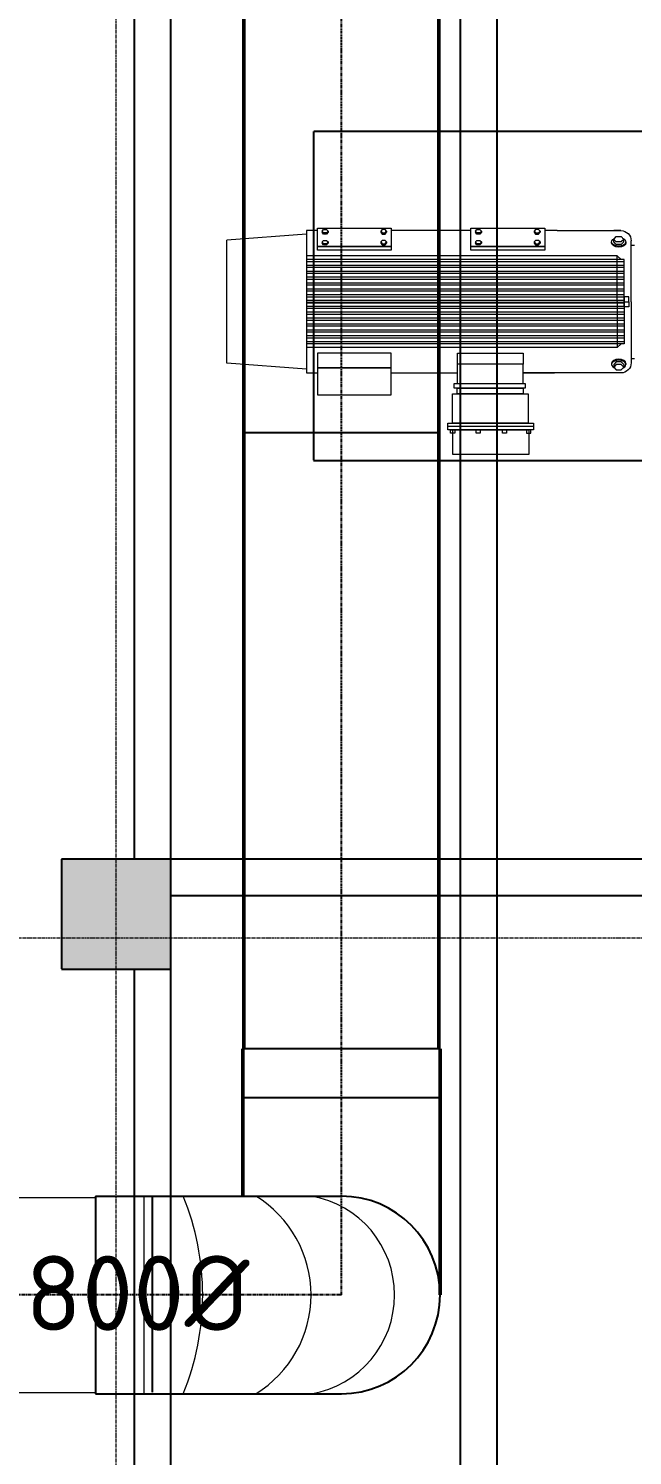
# Model space of a CAD drawing. Header units: inches. Extents: x 86328 to 235202, y 68629 to 184293.
# Drawn here: x 186141 to 188622, y 125070 to 130923 of the extents above; entities that cross this region are included whole.
import ezdxf

# ---------------------------------------------------------------- set-up
doc = ezdxf.new("R2010")
doc.units = ezdxf.units.IN
doc.header["$MEASUREMENT"] = 0
for name, pattern in [('CENTER', [2, 1.25, -0.25, 0.25, -0.25]), ('HIDDEN', [0.375, 0.25, -0.125]), ('PHANTOM2', [1.25, 0.625, -0.125, 0.125, -0.125, 0.125, -0.125])]:
    doc.linetypes.add(name, pattern=pattern)
doc.layers.add('.5', color=8, linetype='Continuous', lineweight=0)
doc.layers.add('DIM', color=251, linetype='Continuous', lineweight=0)
for name, color, linetype in [('2', 2, 'HIDDEN'), ('M-HVAC-EQPM-NEW', 5, 'Continuous'), ('pipes', 2, 'Continuous'), ('steel elbow 90deg', 3, 'Continuous'), ('text', 3, 'Continuous')]:
    doc.layers.add(name, color=color, linetype=linetype)
doc.styles.add('ISO', font='isocpeur.ttf')

# ---------------------------------------------------------------- blocks, each defined once
blk = doc.blocks.new('SPS')
at = {"layer": 'DIM', "color": 5, "linetype": 'HIDDEN', "lineweight": 25, "ltscale": 10}
for p, q in [((249861.7, 207576.3), (252861.7, 207576.3)), ((252861.7, 207576.3), (252861.7, 206226.6)), ((252861.7, 206226.6), (249861.7, 206226.6))]:
    blk.add_line(p, q, dxfattribs=at)
at = {"layer": 'DIM', "color": 5, "linetype": 'Continuous'}
for p, q in [((251598.6, 207169.2), (251627.7, 207169.2)), ((251861.1, 207169.2), (251598.6, 207169.2)), ((251861.1, 207169.2), (251911.7, 207169.2)), ((252215, 207179.8), (251911.7, 207179.8)), ((251911.7, 207179.8), (251911.7, 207103.7)), ((251930.8, 207167.3), (251936.9, 207173.7)), ((251930.8, 207167.3), (251930.8, 207162.5)), ((251936.9, 207159.9), (251930.8, 207167.3)), ((251936.9, 207155.1), (251930.8, 207162.5)), ((251936.9, 207173.7), (251949.1, 207173.7)), ((251949.1, 207159.9), (251936.9, 207159.9)), ((251949.1, 207155.1), (251936.9, 207155.1)), ((251949.1, 207173.7), (251955.2, 207167.3)), ((251955.2, 207167.3), (251949.1, 207159.9)), ((251955.2, 207162.5), (251949.1, 207155.1)), ((251955.2, 207167.3), (251955.2, 207162.5)), ((252177.6, 207173.7), (252171.5, 207167.3)), ((252171.5, 207167.3), (252171.5, 207162.5)), ((252171.5, 207167.3), (252177.6, 207159.9)), ((252171.5, 207162.5), (252177.6, 207155.1)), ((252189.8, 207173.7), (252177.6, 207173.7)), ((252177.6, 207159.9), (252189.8, 207159.9)), ((252177.6, 207155.1), (252189.8, 207155.1)), ((252195.9, 207167.3), (252189.8, 207173.7)), ((252189.8, 207159.9), (252195.9, 207167.3)), ((252189.8, 207155.1), (252195.9, 207162.5)), ((252195.9, 207167.3), (252195.9, 207162.5)), ((252215, 207103.7), (252215, 207179.8)), ((252215, 207169.2), (252541.6, 207169.2)), ((252844.9, 207179.8), (252541.6, 207179.8)), ((252541.6, 207179.8), (252541.6, 207103.7)), ((252560.7, 207167.3), (252566.8, 207173.7)), ((252560.7, 207167.3), (252560.7, 207162.5)), ((252566.8, 207159.9), (252560.7, 207167.3)), ((252566.8, 207155.1), (252560.7, 207162.5)), ((252566.8, 207173.7), (252579, 207173.7)), ((252579, 207159.9), (252566.8, 207159.9)), ((252579, 207155.1), (252566.8, 207155.1)), ((252579, 207173.7), (252585.1, 207167.3)), ((252585.1, 207167.3), (252579, 207159.9)), ((252585.1, 207162.5), (252579, 207155.1)), ((252585.1, 207167.3), (252585.1, 207162.5)), ((252807.6, 207173.7), (252801.5, 207167.3)), ((252801.5, 207167.3), (252801.5, 207162.5)), ((252801.5, 207167.3), (252807.6, 207159.9)), ((252801.5, 207162.5), (252807.6, 207155.1)), ((252819.7, 207173.7), (252807.6, 207173.7)), ((252807.6, 207159.9), (252819.7, 207159.9)), ((252807.6, 207155.1), (252819.7, 207155.1)), ((252825.8, 207167.3), (252819.7, 207173.7)), ((252819.7, 207159.9), (252825.8, 207167.3)), ((252819.7, 207155.1), (252825.8, 207162.5)), ((252825.8, 207167.3), (252825.8, 207162.5)), ((252844.9, 207103.7), (252844.9, 207179.8)), ((252844.9, 207169.2), (252890.1, 207169.2)), ((252890.1, 207169.2), (252890.1, 206585.7)), ((252890.1, 207154.2), (253216.9, 207129.6)), ((251556.7, 207110.1), (251543.1, 207110.1)), ((251556.7, 207121.6), (251556.7, 207127.3)), ((251556.7, 207110.1), (251556.7, 207121.6)), ((251556.7, 206877.4), (251556.7, 207110.1)), ((251578, 207118.9), (251578, 207122.8)), ((251597.2, 207144.8), (251586.8, 207133.5)), ((251586.8, 207122.8), (251586.8, 207133.5)), ((251586.8, 207133.5), (251597.2, 207123.1)), ((251586.8, 207122.8), (251586.8, 207122.8)), ((251586.8, 207122.8), (251597.2, 207112.4)), ((251617.9, 207144.8), (251597.2, 207144.8)), ((251597.2, 207123.1), (251617.9, 207123.1)), ((251597.2, 207112.4), (251617.9, 207112.4)), ((251628.3, 207133.5), (251617.9, 207144.8)), ((251617.9, 207123.1), (251628.3, 207133.5)), ((251617.9, 207112.4), (251628.3, 207122.8)), ((251628.3, 207122.8), (251628.3, 207133.5)), ((251628.3, 207122.8), (251628.3, 207122.8)), ((251637, 207118.9), (251637, 207122.8)), ((251911.7, 207103.7), (252215, 207103.7)), ((252215, 207103.7), (251911.7, 207103.7)), ((251911.7, 207103.7), (251911.7, 207088.7)), ((251930.8, 207123), (251936.9, 207129.4)), ((251930.8, 207123), (251930.8, 207118.3)), ((251936.9, 207115.7), (251930.8, 207123)), ((251936.9, 207110.9), (251930.8, 207118.3)), ((251936.9, 207129.4), (251949.1, 207129.4)), ((251949.1, 207115.7), (251936.9, 207115.7)), ((251949.1, 207110.9), (251936.9, 207110.9)), ((251949.1, 207129.4), (251955.2, 207123)), ((251955.2, 207123), (251949.1, 207115.7)), ((251955.2, 207118.3), (251949.1, 207110.9)), ((251955.2, 207123), (251955.2, 207118.3)), ((252177.6, 207129.4), (252171.5, 207123)), ((252171.5, 207123), (252171.5, 207118.3)), ((252171.5, 207123), (252177.6, 207115.7)), ((252171.5, 207118.3), (252177.6, 207110.9)), ((252189.8, 207129.4), (252177.6, 207129.4)), ((252177.6, 207115.7), (252189.8, 207115.7)), ((252177.6, 207110.9), (252189.8, 207110.9)), ((252195.9, 207123), (252189.8, 207129.4)), ((252189.8, 207115.7), (252195.9, 207123)), ((252189.8, 207110.9), (252195.9, 207118.3)), ((252195.9, 207123), (252195.9, 207118.3)), ((252215, 207088.7), (252215, 207103.7)), ((252541.6, 207103.7), (252844.9, 207103.7)), ((252844.9, 207103.7), (252541.6, 207103.7)), ((252541.6, 207103.7), (252541.6, 207088.7)), ((252560.7, 207123), (252566.8, 207129.4)), ((252560.7, 207123), (252560.7, 207118.3)), ((252566.8, 207115.7), (252560.7, 207123)), ((252566.8, 207110.9), (252560.7, 207118.3)), ((252566.8, 207129.4), (252579, 207129.4)), ((252579, 207115.7), (252566.8, 207115.7)), ((252579, 207110.9), (252566.8, 207110.9)), ((252579, 207129.4), (252585.1, 207123)), ((252585.1, 207123), (252579, 207115.7)), ((252585.1, 207118.3), (252579, 207110.9)), ((252585.1, 207123), (252585.1, 207118.3)), ((252807.6, 207129.4), (252801.5, 207123)), ((252801.5, 207123), (252801.5, 207118.3)), ((252801.5, 207123), (252807.6, 207115.7)), ((252801.5, 207118.3), (252807.6, 207110.9)), ((252819.7, 207129.4), (252807.6, 207129.4)), ((252807.6, 207115.7), (252819.7, 207115.7)), ((252807.6, 207110.9), (252819.7, 207110.9)), ((252825.8, 207123), (252819.7, 207129.4)), ((252819.7, 207115.7), (252825.8, 207123)), ((252819.7, 207110.9), (252825.8, 207118.3)), ((252825.8, 207123), (252825.8, 207118.3)), ((252844.9, 207088.7), (252844.9, 207103.7)), ((253216.9, 206625.3), (253216.9, 207129.6)), ((251585, 206877.4), (251585, 207050.6)), ((251585, 207050.6), (252890.1, 207050.6)), ((251585, 207041.7), (252890.1, 207041.7)), ((251613.8, 207065.5), (251597.5, 207050.6)), ((251613.8, 206878.1), (251613.8, 207065.5)), ((251613.8, 207065.5), (252890.1, 207065.5)), ((251911.7, 207088.7), (252215, 207088.7)), ((252541.6, 207088.7), (252844.9, 207088.7)), ((251585, 207026.4), (252890.1, 207026.4)), ((251585, 207017.5), (252890.1, 207017.5)), ((251585, 207002.2), (252890.1, 207002.2)), ((251585, 206993.3), (252890.1, 206993.3)), ((251585, 206978), (252890.1, 206978)), ((251585, 206969.1), (252890.1, 206969.1)), ((251585, 206953.8), (252890.1, 206953.8)), ((251585, 206944.9), (252890.1, 206944.9)), ((251585, 206929.6), (252890.1, 206929.6)), ((251585, 206920.7), (252890.1, 206920.7)), ((251556.7, 206877.4), (251556.7, 206644.8)), ((251566.5, 206877.4), (251566.5, 206897.7)), ((251566.5, 206897.7), (251585, 206897.7)), ((251566.5, 206877.4), (251566.5, 206897.7)), ((251566.5, 206897.7), (251585, 206897.7)), ((251585, 206877.4), (251566.5, 206877.4)), ((251566.5, 206877.4), (251566.5, 206857.2)), ((251585, 206877.4), (251566.5, 206877.4)), ((251585, 206877.4), (251566.5, 206877.4)), ((251585, 206877.4), (251566.5, 206877.4)), ((251566.5, 206877.4), (251566.5, 206857.2)), ((251585, 206905.4), (252890.1, 206905.4)), ((251585, 206897.7), (251585, 206877.4)), ((251585, 206897.7), (251585, 206877.4)), ((251585, 206896.5), (252890.1, 206896.5)), ((251585, 206882.5), (252890.1, 206882.5)), ((251585, 206881.2), (252890.1, 206881.2)), ((251585, 206877.4), (251585, 206704.3)), ((251585, 206857.2), (251585, 206877.4)), ((251585, 206857.2), (251585, 206877.4)), ((251585, 206873.6), (252890.1, 206873.6)), ((251585, 206872.3), (252890.1, 206872.3)), ((251613.8, 206876.8), (251613.8, 206689.4)), ((251566.5, 206857.2), (251585, 206857.2)), ((251566.5, 206857.2), (251585, 206857.2)), ((251585, 206858.3), (252890.1, 206858.3)), ((251585, 206849.5), (252890.1, 206849.5)), ((251585, 206834.2), (252890.1, 206834.2)), ((251585, 206825.3), (252890.1, 206825.3)), ((251585, 206810), (252890.1, 206810)), ((251585, 206801.1), (252890.1, 206801.1)), ((251585, 206785.8), (252890.1, 206785.8)), ((251585, 206776.9), (252890.1, 206776.9)), ((251585, 206761.6), (252890.1, 206761.6)), ((251585, 206752.7), (252890.1, 206752.7)), ((251585, 206737.4), (252890.1, 206737.4)), ((251585, 206728.5), (252890.1, 206728.5)), ((251585, 206713.2), (252890.1, 206713.2)), ((251585, 206704.3), (252890.1, 206704.3)), ((251613.8, 206689.4), (251597.5, 206704.3)), ((251613.8, 206689.4), (252890.1, 206689.4)), ((251556.7, 206644.8), (251543.1, 206644.8)), ((251556.7, 206644.8), (251556.7, 206633.3)), ((251556.7, 206633.3), (251556.7, 206627.5)), ((251586.8, 206620.3), (251597.2, 206630.7)), ((251597.2, 206630.7), (251617.9, 206630.7)), ((251613.8, 206641), (251613.8, 206641)), ((251617.9, 206630.7), (251628.3, 206620.3)), ((252270.4, 206666.2), (252000, 206666.2)), ((252000, 206666.2), (252000, 206622.1)), ((252270.4, 206622.1), (252270.4, 206666.2)), ((252541.6, 206606.5), (252541.6, 206666.2)), ((252541.6, 206666.2), (252844.9, 206666.2)), ((252844.9, 206666.2), (252844.9, 206606.5)), ((251578, 206624.1), (251578, 206620.3)), ((251586.8, 206620.3), (251586.8, 206609.6)), ((251586.8, 206620.3), (251586.8, 206620.3)), ((251586.8, 206609.6), (251597.2, 206620)), ((251597.2, 206598.2), (251586.8, 206609.6)), ((251597.2, 206620), (251617.9, 206620)), ((251617.9, 206598.2), (251597.2, 206598.2)), ((251598.6, 206585.7), (251627.7, 206585.7)), ((251617.9, 206620), (251628.3, 206609.6)), ((251628.3, 206609.6), (251617.9, 206598.2)), ((251626.8, 206585.7), (252000, 206585.7)), ((251628.3, 206620.3), (251628.3, 206609.6)), ((251628.3, 206620.3), (251628.3, 206620.2)), ((251637, 206624.1), (251637, 206620.3)), ((252000, 206585.7), (251871, 206585.7)), ((252000, 206622.1), (252271.3, 206622.1)), ((252000, 206541.7), (252000, 206622.1)), ((252000, 206622.1), (252270.4, 206622.1)), ((252271.3, 206622.1), (252271.3, 206541.7)), ((252541.6, 206585.7), (252271.3, 206585.7)), ((252541.6, 206495.4), (252541.6, 206606.5)), ((252541.6, 206606.5), (252844.9, 206606.5)), ((252844.9, 206606.5), (252541.6, 206606.5)), ((252844.9, 206606.5), (252844.9, 206495.4)), ((252890.1, 206585.7), (252844.9, 206585.7)), ((252890.1, 206600.7), (253216.9, 206625.3)), ((252284, 206541.7), (251992.3, 206541.7)), ((251992.3, 206541.7), (251992.3, 206523)), ((251992.3, 206523), (252284, 206523)), ((252271.3, 206541.7), (252000, 206541.7)), ((252271.3, 206523), (252000, 206523)), ((252000, 206523), (252000, 206499.3)), ((252271.3, 206499.3), (252271.3, 206523)), ((252284, 206523), (252284, 206541.7)), ((252289.9, 206499.3), (251979.6, 206499.3)), ((251979.6, 206499.3), (251979.6, 206379.8)), ((252000, 206499.3), (252271.3, 206499.3)), ((252289.9, 206379.8), (252289.9, 206499.3)), ((252844.9, 206495.4), (252541.6, 206495.4)), ((252309.4, 206379.8), (251957.6, 206379.8)), ((251957.6, 206379.8), (251957.6, 206351.7)), ((251957.6, 206365.7), (252309.4, 206365.7)), ((251957.6, 206351.7), (252309.4, 206351.7)), ((251969.1, 206351.7), (251986.1, 206351.7)), ((251969.1, 206337.9), (251969.1, 206351.7)), ((251986.1, 206337.9), (251969.1, 206337.9)), ((252289.4, 206351.7), (251976.3, 206351.7)), ((251976.3, 206351.7), (251976.3, 206250.7)), ((251979.6, 206379.8), (252289.9, 206379.8)), ((251986.1, 206351.7), (251986.1, 206337.9)), ((252085.3, 206351.7), (252068.3, 206351.7)), ((252068.3, 206351.7), (252068.3, 206337.9)), ((252068.3, 206337.9), (252085.3, 206337.9)), ((252085.3, 206337.9), (252085.3, 206351.7)), ((252193.1, 206351.7), (252176.1, 206351.7)), ((252176.1, 206351.7), (252176.1, 206337.9)), ((252176.1, 206337.9), (252193.1, 206337.9)), ((252193.1, 206337.9), (252193.1, 206351.7)), ((252297.9, 206351.7), (252280.9, 206351.7)), ((252280.9, 206351.7), (252280.9, 206337.9)), ((252280.9, 206337.9), (252297.9, 206337.9)), ((252289.4, 206250.7), (252289.4, 206351.7)), ((252297.9, 206337.9), (252297.9, 206351.7)), ((252309.4, 206351.7), (252309.4, 206379.8)), ((251976.3, 206250.7), (252289.4, 206250.7))]:
    blk.add_line(p, q, dxfattribs=at)
for centre, radius, start, end in [((251598.6, 207127.3), 41.9, 90, 180), ((251567.4, 207122.8), 3.25, 180.03036, 180.03036), ((251598.6, 206627.5), 41.9, 180, 270), ((251567.4, 206632.1), 3.25, 179.96964, 179.96964)]:
    blk.add_arc(centre, radius, start, end, dxfattribs=at)
for centre, start_param, end_param in [((251607.5, 207122.8), 2.226219, 7.193516), ((251607.5, 207118.9), 3.141593, 6.283185)]:
    blk.add_ellipse(centre, major_axis=(29.5, 0), ratio=0.58591, start_param=start_param, end_param=end_param, dxfattribs=at)
at = {"layer": 'DIM', "color": 5, "linetype": 'Continuous', "extrusion": (0, 0, -1)}
for centre, major_axis, start_param, end_param in [((251607.5, 206620.3), (-29.5, 0), -0.915374, 4.051923), ((251607.5, 206624.1), (29.5, 0), 3.141593, 6.283185)]:
    blk.add_ellipse(centre, major_axis=major_axis, ratio=0.58591, start_param=start_param, end_param=end_param, dxfattribs=at)

msp = doc.modelspace()

# ---------------------------------------------------------------- hatches: boundary and pattern name
at = {"layer": 'DIM', "linetype": 'HIDDEN', "lineweight": 25, "ltscale": 10}
msp.add_hatch(color=8, dxfattribs=at).paths.add_polyline_path([(186726.3, 127515.4), (186276.3, 127515.4), (186276.3, 127065.4), (186726.3, 127065.4), (186726.3, 127065.4)])

# ---------------------------------------------------------------- linework, layer by layer
at = {"layer": '.5', "color": 8, "linetype": 'CENTER', "ltscale": 10}
for p, q in [((186501.3, 116744.2), (186501.3, 148028.9)), ((193391.9, 127191.7), (128877.6, 127191.7))]:
    msp.add_line(p, q, dxfattribs=at)
at = {"color": 8, "linetype": 'PHANTOM2', "ltscale": 20}
for q in [(187426.3, 135872.7), (178837.6, 125728.4)]:
    msp.add_line((187426.3, 125728.4), q, dxfattribs=at)
at = {"layer": '2', "color": 8}
for p, q in [((187826.3, 129265.2), (187026.3, 129265.2)), ((187826.3, 126737.6), (187026.3, 126737.6)), ((186649.3, 126128.3), (186649.3, 125328.3))]:
    msp.add_line(p, q, dxfattribs=at)
at = {"layer": 'DIM', "color": 8, "lineweight": 50}
for p, q in [((187026.3, 126737.6), (187026.3, 135165.2)), ((187826.3, 126737.6), (187826.3, 135165.2)), ((187021.1, 126737.6), (187021.1, 126133.6)), ((187831.5, 126737.6), (187831.5, 125728.4))]:
    msp.add_line(p, q, dxfattribs=at)
at = {"layer": 'DIM', "color": 8, "linetype": 'HIDDEN', "lineweight": 25, "ltscale": 10}
for p, q in [((186576.3, 127515.4), (186576.3, 133315.4)), ((186726.3, 127515.4), (186726.3, 133315.4)), ((186726.3, 127515.4), (186276.3, 127515.4)), ((186276.3, 127515.4), (186276.3, 127065.4)), ((186726.3, 127065.4), (186726.3, 127515.4)), ((186276.3, 127065.4), (186726.3, 127065.4)), ((186576.3, 121265.4), (186576.3, 127065.4)), ((186726.3, 121265.4), (186726.3, 127065.4))]:
    msp.add_line(p, q, dxfattribs=at)
at = {"layer": 'DIM', "color": 5, "linetype": 'HIDDEN', "lineweight": 25, "ltscale": 10}
for p, q in [((191769.5, 127515.4), (186726.3, 127515.4)), ((191769.5, 127365.4), (186726.3, 127365.4))]:
    msp.add_line(p, q, dxfattribs=at)
at = {"layer": 'DIM', "color": 8, "linetype": 'Continuous'}
msp.add_line((186726.3, 127065.4), (186726.3, 124065.4), dxfattribs=at)
at = {"layer": 'DIM', "color": 8}
for p, q in [((184367.1, 126128.3), (186417.1, 126128.3)), ((186615.9, 125323.2), (186615.9, 126133.6)), ((184367.1, 125328.3), (186417.1, 125328.3))]:
    msp.add_line(p, q, dxfattribs=at)
for centre, radius, start, end in [((185785.3, 125728.4), 1071.4, 337.77768, 22.22232), ((186826.7, 125728.4), 475.2, 301.49229, 58.50771), ((187233.9, 125728.4), 411, 279.66342, 80.33658)]:
    msp.add_arc(centre, radius, start, end, dxfattribs=at)
at = {"layer": 'pipes', "color": 8, "ltscale": 2000}
for p, q in [((187914.5, 139293.2), (187914.5, 124128.5)), ((188064.5, 139293.2), (188064.5, 118597.7))]:
    msp.add_line(p, q, dxfattribs=at)
at = {"layer": 'steel elbow 90deg', "color": 8}
for p, q in [((187831.5, 126737.6), (187021.1, 126737.6)), ((187021.1, 126538.8), (187831.5, 126538.8)), ((186417.1, 126133.6), (186417.1, 125323.2)), ((186417.1, 126133.6), (187426.3, 126133.6)), ((186417.1, 125323.2), (187426.3, 125323.2))]:
    msp.add_line(p, q, dxfattribs=at)
msp.add_arc((187426.3, 125728.4), 405.2, 270, 90, dxfattribs=at)

# ---------------------------------------------------------------- block references
at = {"layer": 'M-HVAC-EQPM-NEW', "color": 8, "xscale": -1}
msp.add_blockref('SPS', (440173, -77074.9), dxfattribs=at)

# ---------------------------------------------------------------- texts
at = {"layer": 'text', "color": 8, "style": 'ISO'}
msp.add_text('800%%C', height=307.62, dxfattribs=at).set_placement((186128.5, 125582))

doc.saveas('drawing.dxf')
